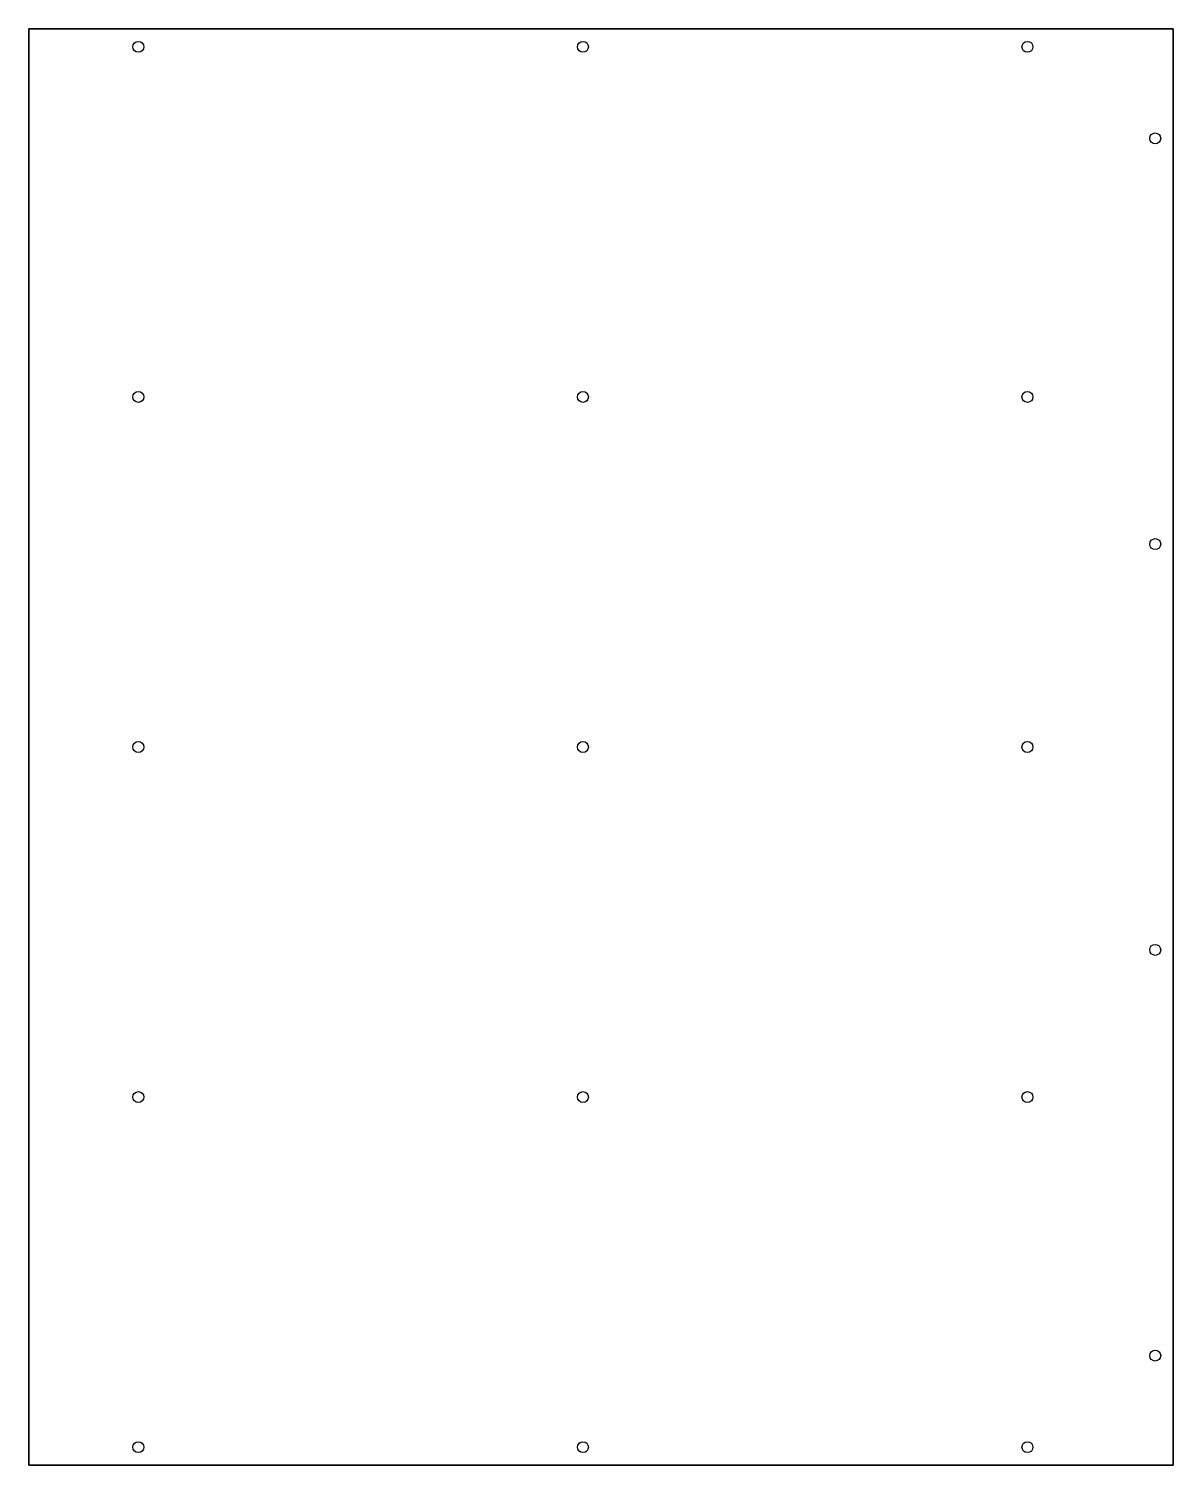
# Model space of a CAD drawing. Extents: x 0 to 522, y 0 to 655.
import ezdxf

# ---------------------------------------------------------------- set-up
doc = ezdxf.new("R2010")
doc.units = 0
for name, color, linetype in [('OUTLINEZ16P5L', 7, 'CONTINUOUS'), ('PART', 7, 'CONTINUOUS'), ('VBOREZ16P7', 7, 'CONTINUOUS')]:
    doc.layers.add(name, color=color, linetype=linetype)

msp = doc.modelspace()

# ---------------------------------------------------------------- linework, layer by layer
at = {"layer": 'OUTLINEZ16P5L'}
msp.add_lwpolyline([(0, 0), (0, 655), (522, 655), (522, 0)], close=True, dxfattribs=at)
at = {"layer": 'PART'}
msp.add_lwpolyline([(0, 0), (522, 0), (522, 655), (0, 655)], close=True, dxfattribs=at)
at = {"layer": 'VBOREZ16P7'}
for centre in [(50, 646.75), (252.75, 646.75), (455.5, 646.75), (513.75, 605), (50, 487.13), (252.75, 487.13), (455.5, 487.13), (513.75, 420), (50, 327.5), (252.75, 327.5), (455.5, 327.5), (513.75, 235), (50, 167.88), (252.75, 167.88), (455.5, 167.88), (513.75, 50), (50, 8.25), (252.75, 8.25), (455.5, 8.25)]:
    msp.add_circle(centre, 2.5, dxfattribs=at)

doc.saveas('drawing.dxf')
